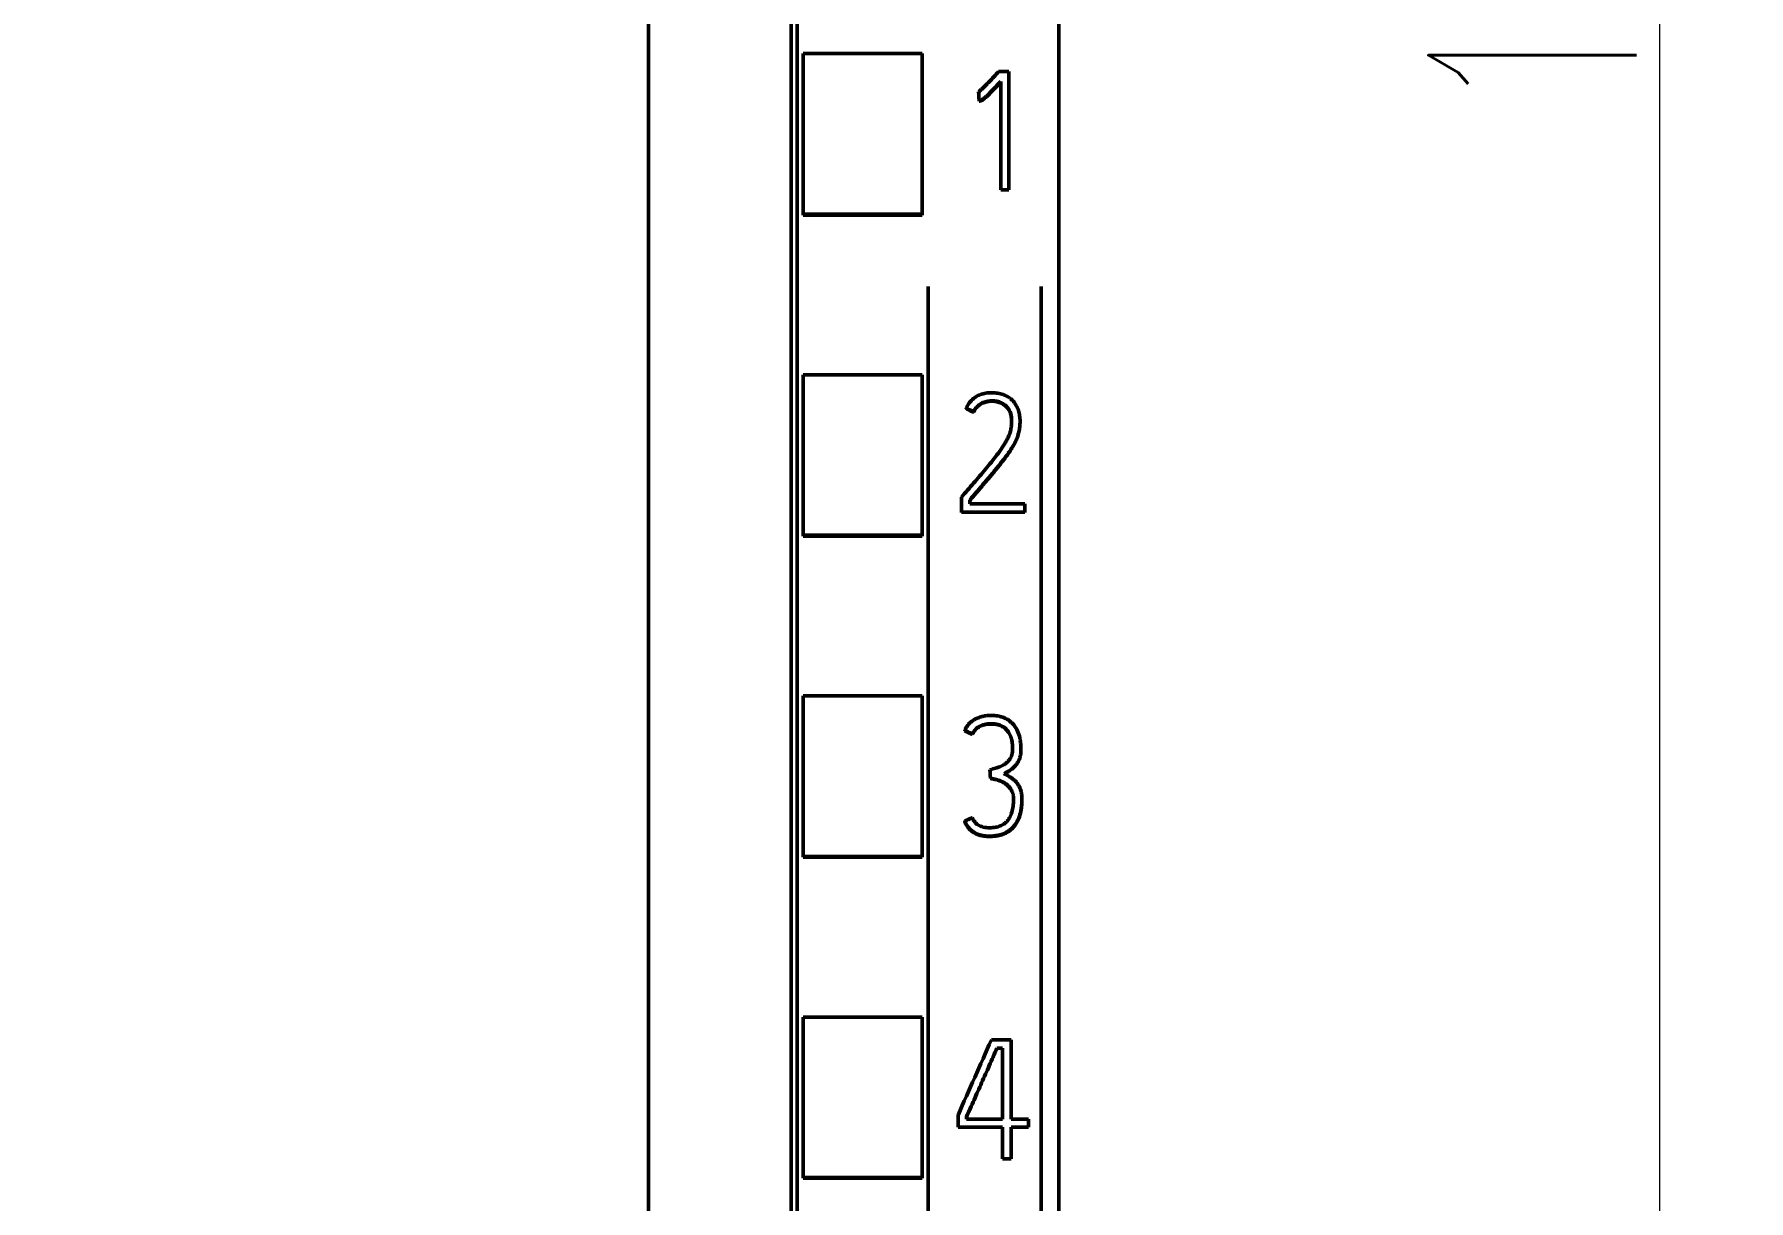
# Model space of a CAD drawing. Header units: millimetres. Extents: x 0 to 594, y 0 to 420.
# Drawn here: x 269.81 to 298.64, y 277.21 to 296.82 of the extents above; entities that cross this region are included whole.
import ezdxf

# ---------------------------------------------------------------- set-up
doc = ezdxf.new("R2010")
doc.units = ezdxf.units.MM
doc.layers.add('1', color=7, linetype='Continuous')
doc.layers.add('106', color=7, linetype='Continuous')
doc.styles.add('latin_extended', font='simplex.shx')
doc.dimstyles.get("Standard").update_dxf_attribs({"dimtxt": 0.18, "dimasz": 0.18, "dimexe": 0.18, "dimexo": 0.0625, "dimgap": 0.09, "dimtad": 0, "dimtih": 1, "dimtoh": 1, "dimdec": 4, "dimzin": 0, "dimdsep": 46, "dimtxsty": 'Standard', "dimcen": 0.09, "dimadec": 0, "dimazin": 0, "dimtfac": 1, "dimtdec": 4, "dimtofl": 0, "dimtmove": 0, "dimatfit": 3, "dimfxl": 1, "dimtolj": 1, "dimtzin": 0, "dimarcsym": 0})

# ---------------------------------------------------------------- blocks, each defined once
blk = doc.blocks.new('_U1')
at = {"layer": '106', "color": 7, "lineweight": 13}
for p, q in [((282.04094, 371.833752), (298.64088, 371.833752)), ((297.14088, 371.833752), (297.14088, 224.833752)), ((285.441676, 224.833752), (298.64088, 224.833752))]:
    blk.add_line(p, q, dxfattribs=at)
at = {"layer": '106', "color": 7, "lineweight": 25}
for points in [[(297.14088, 371.833752), (297.601664, 368.333753), (296.680096, 368.33375)], [(297.14088, 224.833752), (296.680096, 228.33375), (297.601664, 228.333753)]]:
    blk.add_solid(points, dxfattribs=at)
at = {"layer": '106', "color": 7, "linetype": 'Continuous', "lineweight": 18, "insert": (296.755327, 295.40941), "char_height": 3.5, "attachment_point": 7, "rotation": 90, "line_spacing_factor": 0.963855, "style": 'latin_extended'}
blk.add_mtext('\\W0.6447;147', dxfattribs=at)

msp = doc.modelspace()

# ---------------------------------------------------------------- linework, layer by layer
at = {"layer": '1', "color": 7, "linetype": 'Continuous', "lineweight": 50}
for p, q in [((287.041, 359.514), (287.041, 246.096)), ((282.641, 248.419), (282.641, 357.234)), ((282.741, 293.8), (282.741, 296.501)), ((282.741, 296.501), (284.741, 296.501)), ((284.741, 293.8), (284.741, 296.501)), ((286.202, 296.2), (286.027, 296.2)), ((286.202, 294.211), (286.202, 296.2)), ((285.691, 295.854), (285.691, 295.848)), ((286.063, 296.028), (286.063, 294.211)), ((285.7, 295.707), (285.7, 295.7)), ((286.063, 294.211), (286.202, 294.211)), ((282.741, 293.783), (282.741, 293.8)), ((282.741, 293.8), (284.741, 293.8)), ((282.741, 293.783), (284.741, 293.783)), ((284.741, 293.783), (284.741, 293.8)), ((284.841, 292.584), (284.841, 228.629)), ((286.741, 292.584), (286.741, 228.629)), ((282.741, 288.398), (282.741, 291.099)), ((282.741, 291.099), (284.741, 291.099)), ((284.741, 288.398), (284.741, 291.099)), ((285.481, 290.538), (285.481, 290.532)), ((285.606, 290.475), (285.606, 290.468)), ((286.388, 290.306), (286.388, 290.312)), ((285.406, 289.042), (285.406, 288.787)), ((285.545, 288.926), (285.545, 288.992)), ((286.471, 288.926), (285.545, 288.926)), ((286.471, 288.787), (286.471, 288.926)), ((285.406, 288.787), (285.406, 288.781)), ((285.406, 288.787), (286.471, 288.787)), ((286.471, 288.787), (286.471, 288.781)), ((282.741, 288.383), (282.741, 288.398)), ((282.741, 288.398), (284.741, 288.398)), ((282.741, 288.383), (284.741, 288.383)), ((284.741, 288.383), (284.741, 288.398)), ((282.741, 282.996), (282.741, 285.698)), ((282.741, 285.698), (284.741, 285.698)), ((284.741, 282.996), (284.741, 285.698)), ((285.457, 285.119), (285.457, 285.113)), ((285.585, 285.055), (285.585, 285.049)), ((286.403, 284.8), (286.403, 284.806)), ((285.882, 284.454), (285.882, 284.447)), ((285.89, 284.315), (285.89, 284.309)), ((286.42, 283.947), (286.42, 283.953)), ((285.457, 283.592), (285.457, 283.585)), ((282.741, 282.983), (282.741, 282.996)), ((282.741, 282.996), (284.741, 282.996)), ((282.741, 282.983), (284.741, 282.983)), ((284.741, 282.983), (284.741, 282.996)), ((282.741, 277.595), (282.741, 280.296)), ((282.741, 280.296), (284.741, 280.296)), ((284.741, 277.595), (284.741, 280.296)), ((285.907, 279.912), (286.237, 279.912)), ((286.095, 279.773), (285.998, 279.773)), ((286.095, 278.581), (286.095, 279.773)), ((286.237, 279.912), (286.237, 278.581)), ((285.346, 278.442), (285.346, 278.648)), ((285.485, 278.617), (285.485, 278.581)), ((285.485, 278.581), (286.095, 278.581)), ((286.237, 278.581), (286.531, 278.581)), ((286.531, 278.581), (286.531, 278.442)), ((286.095, 278.442), (285.346, 278.442)), ((286.095, 277.913), (286.095, 278.442)), ((286.237, 278.442), (286.237, 277.913)), ((286.531, 278.442), (286.237, 278.442)), ((286.237, 277.913), (286.095, 277.913)), ((282.741, 277.584), (282.741, 277.595)), ((282.741, 277.595), (284.741, 277.595)), ((282.741, 277.584), (284.741, 277.584)), ((284.741, 277.584), (284.741, 277.595))]:
    msp.add_line(p, q, dxfattribs=at)
msp.add_ellipse((295.568, 239.977), major_axis=(441.664, 998.306), ratio=0.022905, start_param=1.540918, end_param=1.542185, dxfattribs=at)
for points, knots in [([(282.541, 248.133), (282.541, 251.474), (282.541, 259.439), (282.541, 272.079), (282.541, 287.565), (282.541, 301.859), (282.541, 316.069), (282.541, 330.636), (282.541, 344.806), (282.541, 354.376), (282.541, 357.42)], [0, 0, 0, 0, 0.091483, 0.21812, 0.346206, 0.515858, 0.610111, 0.736264, 0.916066, 1, 1, 1, 1]), ([(280.141, 354.354), (280.141, 352.331), (280.141, 343.782), (280.141, 330.636), (280.141, 316.069), (280.141, 301.859), (280.141, 287.565), (280.141, 272.079), (280.141, 259.32), (280.141, 250.439), (280.141, 246.181), (280.141, 245.383)], [0, 0, 0, 0, 0.055935, 0.236292, 0.362833, 0.457376, 0.627551, 0.756032, 0.883059, 0.978086, 1, 1, 1, 1]), ([(286.027, 296.2), (286, 296.17), (285.974, 296.14), (285.919, 296.08), (285.892, 296.051), (285.85, 296.007), (285.837, 295.993), (285.809, 295.963), (285.795, 295.949), (285.766, 295.921), (285.752, 295.907), (285.722, 295.88), (285.707, 295.867), (285.691, 295.854)], [0, 0, 0, 0, 0.25, 0.25, 0.5, 0.5, 0.625, 0.625, 0.75, 0.75, 0.875, 0.875, 1, 1, 1, 1]), ([(285.7, 295.707), (285.705, 295.707), (285.71, 295.708), (285.72, 295.71), (285.725, 295.711), (285.735, 295.714), (285.74, 295.717), (285.748, 295.722), (285.753, 295.725), (285.765, 295.733), (285.774, 295.74), (285.789, 295.752), (285.797, 295.759), (285.82, 295.779), (285.835, 295.793), (285.865, 295.822), (285.879, 295.836), (285.923, 295.879), (285.951, 295.909), (286.007, 295.968), (286.035, 295.998), (286.063, 296.028)], [0, 0, 0, 0, 0.03125, 0.03125, 0.0625, 0.0625, 0.09375, 0.09375, 0.125, 0.125, 0.1875, 0.1875, 0.25, 0.25, 0.375, 0.375, 0.5, 0.5, 0.75, 0.75, 1, 1, 1, 1]), ([(286.063, 296.022), (286.035, 295.992), (286.007, 295.962), (285.951, 295.903), (285.923, 295.873), (285.879, 295.83), (285.865, 295.815), (285.835, 295.787), (285.82, 295.773), (285.797, 295.753), (285.789, 295.746), (285.773, 295.733), (285.765, 295.727), (285.753, 295.718), (285.748, 295.715), (285.739, 295.71), (285.735, 295.708), (285.725, 295.705), (285.72, 295.703), (285.71, 295.701), (285.705, 295.7), (285.7, 295.7)], [0, 0, 0, 0, 0.25, 0.25, 0.5, 0.5, 0.625, 0.625, 0.75, 0.75, 0.8125, 0.8125, 0.875, 0.875, 0.90625, 0.90625, 0.9375, 0.9375, 0.96875, 0.96875, 1, 1, 1, 1]), ([(285.606, 290.475), (285.617, 290.498), (285.631, 290.52), (285.655, 290.55), (285.663, 290.56), (285.682, 290.578), (285.692, 290.587), (285.723, 290.609), (285.746, 290.622), (285.795, 290.641), (285.819, 290.648), (285.857, 290.656), (285.87, 290.657), (285.896, 290.66), (285.909, 290.66), (285.948, 290.66), (285.974, 290.657), (286.012, 290.649), (286.024, 290.645), (286.049, 290.637), (286.061, 290.632), (286.096, 290.615), (286.118, 290.602), (286.149, 290.577), (286.158, 290.568), (286.176, 290.55), (286.184, 290.54), (286.195, 290.524), (286.199, 290.518), (286.205, 290.507), (286.215, 290.489), (286.222, 290.471), (286.23, 290.447), (286.233, 290.434), (286.239, 290.408), (286.241, 290.396), (286.244, 290.37), (286.245, 290.357), (286.246, 290.331), (286.247, 290.318), (286.246, 290.293), (286.246, 290.279), (286.244, 290.254), (286.243, 290.241), (286.238, 290.202), (286.233, 290.177), (286.223, 290.139), (286.219, 290.127), (286.211, 290.102), (286.206, 290.09), (286.192, 290.054), (286.181, 290.031), (286.157, 289.986), (286.144, 289.963), (286.118, 289.92), (286.104, 289.898), (286.061, 289.834), (286.031, 289.792), (285.938, 289.669), (285.874, 289.589), (285.774, 289.471), (285.741, 289.432), (285.675, 289.353), (285.641, 289.314), (285.574, 289.236), (285.54, 289.198), (285.473, 289.12), (285.439, 289.081), (285.406, 289.042)], [0, 0, 0, 0, 0.03125, 0.03125, 0.046875, 0.046875, 0.0625, 0.0625, 0.09375, 0.09375, 0.125, 0.125, 0.140625, 0.140625, 0.15625, 0.15625, 0.1875, 0.1875, 0.203125, 0.203125, 0.21875, 0.21875, 0.25, 0.25, 0.265625, 0.265625, 0.28125, 0.28125, 0.289063, 0.289063, 0.296875, 0.3125, 0.3125, 0.328125, 0.328125, 0.34375, 0.34375, 0.359375, 0.359375, 0.375, 0.375, 0.390625, 0.390625, 0.40625, 0.40625, 0.4375, 0.4375, 0.453125, 0.453125, 0.46875, 0.46875, 0.5, 0.5, 0.53125, 0.53125, 0.5625, 0.5625, 0.625, 0.625, 0.75, 0.75, 0.8125, 0.8125, 0.875, 0.875, 0.9375, 0.9375, 1, 1, 1, 1]), ([(285.545, 288.992), (285.583, 289.038), (285.622, 289.084), (285.7, 289.176), (285.74, 289.222), (285.818, 289.314), (285.857, 289.36), (285.934, 289.452), (285.973, 289.498), (286.049, 289.592), (286.086, 289.639), (286.141, 289.711), (286.159, 289.735), (286.194, 289.784), (286.211, 289.809), (286.245, 289.859), (286.261, 289.885), (286.291, 289.937), (286.305, 289.963), (286.324, 290.004), (286.33, 290.018), (286.341, 290.046), (286.346, 290.06), (286.361, 290.104), (286.368, 290.133), (286.379, 290.192), (286.383, 290.222), (286.387, 290.267), (286.387, 290.282), (286.388, 290.312), (286.388, 290.327), (286.386, 290.373), (286.382, 290.403), (286.374, 290.447), (286.371, 290.462), (286.364, 290.491), (286.359, 290.506), (286.349, 290.534), (286.343, 290.548), (286.329, 290.575), (286.322, 290.588), (286.31, 290.607), (286.306, 290.614), (286.297, 290.626), (286.292, 290.632), (286.277, 290.649), (286.267, 290.661), (286.246, 290.682), (286.235, 290.692), (286.217, 290.706), (286.21, 290.71), (286.198, 290.719), (286.191, 290.723), (286.158, 290.742), (286.131, 290.754), (286.088, 290.769), (286.073, 290.774), (286.044, 290.782), (286.029, 290.785), (285.999, 290.79), (285.984, 290.792), (285.954, 290.795), (285.939, 290.795), (285.909, 290.796), (285.894, 290.796), (285.863, 290.795), (285.848, 290.794), (285.803, 290.788), (285.773, 290.782), (285.73, 290.769), (285.716, 290.763), (285.695, 290.754), (285.688, 290.751), (285.674, 290.744), (285.668, 290.74), (285.635, 290.721), (285.611, 290.704), (285.577, 290.673), (285.566, 290.662), (285.545, 290.64), (285.536, 290.628), (285.509, 290.592), (285.493, 290.566), (285.481, 290.538)], [0, 0, 0, 0, 0.0625, 0.0625, 0.125, 0.125, 0.1875, 0.1875, 0.25, 0.25, 0.3125, 0.3125, 0.34375, 0.34375, 0.375, 0.375, 0.40625, 0.40625, 0.4375, 0.4375, 0.453125, 0.453125, 0.46875, 0.46875, 0.5, 0.5, 0.53125, 0.53125, 0.546875, 0.546875, 0.5625, 0.5625, 0.59375, 0.59375, 0.609375, 0.609375, 0.625, 0.625, 0.640625, 0.640625, 0.65625, 0.65625, 0.664063, 0.664063, 0.671875, 0.671875, 0.6875, 0.6875, 0.703125, 0.703125, 0.710938, 0.710938, 0.71875, 0.71875, 0.75, 0.75, 0.765625, 0.765625, 0.78125, 0.78125, 0.796875, 0.796875, 0.8125, 0.8125, 0.828125, 0.828125, 0.84375, 0.84375, 0.875, 0.875, 0.890625, 0.890625, 0.898438, 0.898438, 0.90625, 0.90625, 0.9375, 0.9375, 0.953125, 0.953125, 0.96875, 0.96875, 1, 1, 1, 1]), ([(286.247, 290.303), (286.247, 290.314), (286.246, 290.324), (286.245, 290.348), (286.244, 290.36), (286.241, 290.386), (286.239, 290.399), (286.234, 290.424), (286.231, 290.437), (286.223, 290.462), (286.218, 290.474), (286.21, 290.492), (286.207, 290.497), (286.201, 290.509), (286.197, 290.514), (286.179, 290.542), (286.161, 290.56), (286.136, 290.581), (286.131, 290.585), (286.12, 290.593), (286.104, 290.604), (286.075, 290.619), (286.051, 290.629), (286.027, 290.638), (286.014, 290.642), (285.976, 290.65), (285.95, 290.654), (285.898, 290.654), (285.859, 290.651), (285.821, 290.642), (285.796, 290.635), (285.783, 290.631), (285.759, 290.621), (285.748, 290.615), (285.725, 290.603), (285.714, 290.596), (285.682, 290.573), (285.663, 290.555), (285.639, 290.525), (285.631, 290.514), (285.618, 290.492), (285.611, 290.48), (285.606, 290.468)], [0, 0, 0, 0, 0.034384, 0.034384, 0.076368, 0.076368, 0.118351, 0.118351, 0.160334, 0.160334, 0.202317, 0.202317, 0.223309, 0.223309, 0.244301, 0.244301, 0.328267, 0.328267, 0.349259, 0.349259, 0.370251, 0.412234, 0.454217, 0.454217, 0.496201, 0.496201, 0.580167, 0.580167, 0.664134, 0.706117, 0.706117, 0.7481, 0.7481, 0.790084, 0.790084, 0.832067, 0.832067, 0.916033, 0.916033, 0.958017, 0.958017, 1, 1, 1, 1]), ([(286.388, 290.306), (286.388, 290.3), (286.388, 290.295), (286.387, 290.274), (286.386, 290.259), (286.383, 290.214), (286.379, 290.184), (286.367, 290.125), (286.36, 290.096), (286.346, 290.053), (286.34, 290.038), (286.329, 290.01), (286.323, 289.996), (286.304, 289.955), (286.29, 289.929), (286.26, 289.877), (286.244, 289.851), (286.211, 289.802), (286.193, 289.777), (286.158, 289.728), (286.14, 289.704), (286.086, 289.632), (286.048, 289.585), (285.972, 289.492), (285.934, 289.445), (285.857, 289.353), (285.817, 289.307), (285.739, 289.216), (285.7, 289.17), (285.622, 289.078), (285.583, 289.032), (285.545, 288.986)], [0, 0, 0, 0, 0.010377, 0.010377, 0.038652, 0.038652, 0.095202, 0.095202, 0.151752, 0.151752, 0.180027, 0.180027, 0.208302, 0.208302, 0.264851, 0.264851, 0.321401, 0.321401, 0.377951, 0.377951, 0.434501, 0.434501, 0.547601, 0.547601, 0.660701, 0.660701, 0.7738, 0.7738, 0.8869, 0.8869, 1, 1, 1, 1]), ([(285.457, 285.119), (285.465, 285.137), (285.485, 285.173), (285.509, 285.205), (285.53, 285.227), (285.537, 285.235), (285.552, 285.249), (285.559, 285.255), (285.583, 285.274), (285.599, 285.286), (285.625, 285.302), (285.634, 285.307), (285.652, 285.317), (285.661, 285.321), (285.689, 285.333), (285.707, 285.34), (285.737, 285.349), (285.746, 285.351), (285.766, 285.356), (285.776, 285.358), (285.806, 285.363), (285.846, 285.367), (285.886, 285.368), (285.926, 285.368), (285.946, 285.367), (285.987, 285.363), (286.007, 285.361), (286.046, 285.353), (286.066, 285.348), (286.104, 285.336), (286.123, 285.328), (286.151, 285.315), (286.16, 285.311), (286.177, 285.301), (286.186, 285.296), (286.211, 285.279), (286.226, 285.266), (286.249, 285.246), (286.256, 285.239), (286.27, 285.225), (286.277, 285.217), (286.309, 285.178), (286.33, 285.143), (286.363, 285.069), (286.375, 285.031), (286.388, 284.972), (286.392, 284.952), (286.397, 284.913), (286.399, 284.892), (286.402, 284.852), (286.403, 284.832), (286.403, 284.792), (286.403, 284.772), (286.4, 284.732), (286.398, 284.712), (286.389, 284.672), (286.384, 284.653), (286.369, 284.615), (286.36, 284.597), (286.345, 284.571), (286.34, 284.562), (286.328, 284.546), (286.322, 284.538), (286.302, 284.515), (286.288, 284.5), (286.265, 284.48), (286.258, 284.474), (286.242, 284.461), (286.233, 284.455), (286.208, 284.439), (286.191, 284.428), (286.156, 284.408), (286.138, 284.399), (286.12, 284.39)], [0, 0, 0, 0, 0.03125, 0.0625, 0.0625, 0.078125, 0.078125, 0.09375, 0.09375, 0.125, 0.125, 0.140625, 0.140625, 0.15625, 0.15625, 0.1875, 0.1875, 0.203125, 0.203125, 0.21875, 0.21875, 0.25, 0.28125, 0.28125, 0.3125, 0.3125, 0.34375, 0.34375, 0.375, 0.375, 0.40625, 0.40625, 0.421875, 0.421875, 0.4375, 0.4375, 0.46875, 0.46875, 0.484375, 0.484375, 0.5, 0.5, 0.5625, 0.5625, 0.625, 0.625, 0.65625, 0.65625, 0.6875, 0.6875, 0.71875, 0.71875, 0.75, 0.75, 0.78125, 0.78125, 0.8125, 0.8125, 0.84375, 0.84375, 0.859375, 0.859375, 0.875, 0.875, 0.90625, 0.90625, 0.921875, 0.921875, 0.9375, 0.9375, 0.96875, 0.96875, 1, 1, 1, 1]), ([(285.882, 284.454), (285.913, 284.463), (285.945, 284.473), (286.008, 284.492), (286.039, 284.502), (286.084, 284.523), (286.099, 284.53), (286.127, 284.547), (286.141, 284.556), (286.16, 284.572), (286.167, 284.577), (286.179, 284.588), (286.185, 284.594), (286.201, 284.613), (286.211, 284.626), (286.225, 284.646), (286.229, 284.654), (286.236, 284.668), (286.24, 284.676), (286.249, 284.699), (286.253, 284.715), (286.259, 284.747), (286.26, 284.764), (286.262, 284.797), (286.262, 284.814), (286.261, 284.863), (286.259, 284.896), (286.251, 284.944), (286.248, 284.961), (286.241, 284.985), (286.239, 284.993), (286.234, 285.009), (286.231, 285.016), (286.222, 285.039), (286.214, 285.054), (286.198, 285.083), (286.189, 285.097), (286.169, 285.124), (286.158, 285.136), (286.14, 285.153), (286.134, 285.159), (286.121, 285.169), (286.114, 285.174), (286.093, 285.188), (286.078, 285.195), (286.047, 285.208), (286.032, 285.213), (285.999, 285.221), (285.983, 285.224), (285.95, 285.228), (285.933, 285.229), (285.9, 285.23), (285.884, 285.23), (285.85, 285.227), (285.834, 285.226), (285.801, 285.22), (285.785, 285.217), (285.761, 285.21), (285.753, 285.207), (285.737, 285.201), (285.73, 285.198), (285.714, 285.191), (285.707, 285.187), (285.693, 285.179), (285.686, 285.174), (285.666, 285.159), (285.653, 285.149), (285.63, 285.125), (285.619, 285.112), (285.601, 285.085), (285.592, 285.07), (285.585, 285.055)], [0, 0, 0, 0, 0.0625, 0.0625, 0.125, 0.125, 0.15625, 0.15625, 0.1875, 0.1875, 0.203125, 0.203125, 0.21875, 0.21875, 0.25, 0.25, 0.265625, 0.265625, 0.28125, 0.28125, 0.3125, 0.3125, 0.34375, 0.34375, 0.375, 0.375, 0.4375, 0.4375, 0.46875, 0.46875, 0.484375, 0.484375, 0.5, 0.5, 0.53125, 0.53125, 0.5625, 0.5625, 0.59375, 0.59375, 0.609375, 0.609375, 0.625, 0.625, 0.65625, 0.65625, 0.6875, 0.6875, 0.71875, 0.71875, 0.75, 0.75, 0.78125, 0.78125, 0.8125, 0.8125, 0.84375, 0.84375, 0.859375, 0.859375, 0.875, 0.875, 0.890625, 0.890625, 0.90625, 0.90625, 0.9375, 0.9375, 0.96875, 0.96875, 1, 1, 1, 1]), ([(285.585, 285.049), (285.592, 285.064), (285.6, 285.078), (285.619, 285.105), (285.629, 285.118), (285.646, 285.136), (285.652, 285.141), (285.665, 285.152), (285.672, 285.157), (285.685, 285.167), (285.692, 285.172), (285.706, 285.18), (285.713, 285.184), (285.735, 285.195), (285.751, 285.201), (285.783, 285.21), (285.799, 285.214), (285.832, 285.219), (285.848, 285.221), (285.881, 285.223), (285.898, 285.224), (285.947, 285.223), (285.98, 285.219), (286.021, 285.209), (286.029, 285.207), (286.045, 285.202), (286.052, 285.199), (286.075, 285.19), (286.09, 285.183), (286.111, 285.169), (286.118, 285.165), (286.131, 285.154), (286.138, 285.149), (286.156, 285.132), (286.167, 285.12), (286.182, 285.1), (286.187, 285.093), (286.196, 285.079), (286.209, 285.058), (286.22, 285.036), (286.233, 285.006), (286.238, 284.99), (286.246, 284.96), (286.249, 284.946), (286.252, 284.932)], [0, 0, 0, 0, 0.055991, 0.055991, 0.111982, 0.111982, 0.139978, 0.139978, 0.167973, 0.167973, 0.195969, 0.195969, 0.223964, 0.223964, 0.279955, 0.279955, 0.335946, 0.335946, 0.391937, 0.391937, 0.447928, 0.447928, 0.55991, 0.55991, 0.587906, 0.587906, 0.615901, 0.615901, 0.671892, 0.671892, 0.699888, 0.699888, 0.727884, 0.727884, 0.783875, 0.783875, 0.81187, 0.81187, 0.839866, 0.895857, 0.895857, 0.951848, 0.951848, 1, 1, 1, 1]), ([(286.397, 284.707), (286.399, 284.719), (286.4, 284.732), (286.403, 284.763), (286.403, 284.781), (286.403, 284.8)], [0, 0, 0, 0, 0.4, 0.4, 1, 1, 1, 1]), ([(286.12, 284.39), (286.139, 284.38), (286.157, 284.37), (286.194, 284.349), (286.212, 284.338), (286.247, 284.315), (286.264, 284.303), (286.288, 284.283), (286.296, 284.276), (286.311, 284.261), (286.319, 284.253), (286.339, 284.229), (286.351, 284.212), (286.368, 284.185), (286.373, 284.176), (286.382, 284.156), (286.386, 284.147), (286.397, 284.117), (286.404, 284.097), (286.41, 284.066), (286.412, 284.056), (286.416, 284.035), (286.417, 284.024), (286.419, 283.993), (286.42, 283.972), (286.42, 283.93), (286.419, 283.909), (286.416, 283.867), (286.414, 283.846), (286.409, 283.804), (286.406, 283.784), (286.393, 283.722), (286.382, 283.682), (286.362, 283.634), (286.358, 283.624), (286.349, 283.605), (286.344, 283.596), (286.329, 283.568), (286.318, 283.55), (286.293, 283.516), (286.28, 283.5), (286.258, 283.477), (286.25, 283.469), (286.234, 283.455), (286.226, 283.448), (286.201, 283.429), (286.184, 283.417), (286.156, 283.402), (286.147, 283.397), (286.128, 283.388), (286.118, 283.383), (286.069, 283.364), (286.028, 283.353), (285.966, 283.344), (285.944, 283.342), (285.902, 283.339), (285.881, 283.339), (285.839, 283.34), (285.818, 283.341), (285.786, 283.344), (285.776, 283.346), (285.755, 283.349), (285.745, 283.352), (285.714, 283.359), (285.693, 283.365), (285.664, 283.377), (285.654, 283.381), (285.635, 283.391), (285.626, 283.395), (285.598, 283.412), (285.581, 283.424), (285.557, 283.444), (285.549, 283.451), (285.534, 283.466), (285.527, 283.475), (285.508, 283.499), (285.496, 283.517), (285.475, 283.554), (285.466, 283.572), (285.457, 283.592)], [0, 0, 0, 0, 0.03125, 0.03125, 0.0625, 0.0625, 0.09375, 0.09375, 0.109375, 0.109375, 0.125, 0.125, 0.15625, 0.15625, 0.171875, 0.171875, 0.1875, 0.1875, 0.21875, 0.21875, 0.234375, 0.234375, 0.25, 0.25, 0.28125, 0.28125, 0.3125, 0.3125, 0.34375, 0.34375, 0.375, 0.375, 0.4375, 0.4375, 0.453125, 0.453125, 0.46875, 0.46875, 0.5, 0.5, 0.53125, 0.53125, 0.546875, 0.546875, 0.5625, 0.5625, 0.59375, 0.59375, 0.609375, 0.609375, 0.625, 0.625, 0.6875, 0.6875, 0.71875, 0.71875, 0.75, 0.75, 0.78125, 0.78125, 0.796875, 0.796875, 0.8125, 0.8125, 0.84375, 0.84375, 0.859375, 0.859375, 0.875, 0.875, 0.90625, 0.90625, 0.921875, 0.921875, 0.9375, 0.9375, 0.96875, 0.96875, 1, 1, 1, 1]), ([(285.585, 283.65), (285.592, 283.634), (285.6, 283.619), (285.618, 283.589), (285.628, 283.576), (285.646, 283.556), (285.652, 283.55), (285.665, 283.539), (285.672, 283.534), (285.686, 283.524), (285.694, 283.519), (285.709, 283.511), (285.717, 283.508), (285.742, 283.498), (285.758, 283.494), (285.792, 283.487), (285.809, 283.484), (285.844, 283.481), (285.861, 283.481), (285.895, 283.481), (285.913, 283.481), (285.947, 283.484), (285.964, 283.487), (285.99, 283.491), (285.998, 283.493), (286.015, 283.498), (286.023, 283.5), (286.048, 283.508), (286.064, 283.514), (286.088, 283.526), (286.095, 283.53), (286.11, 283.539), (286.117, 283.544), (286.138, 283.559), (286.151, 283.57), (286.175, 283.595), (286.186, 283.609), (286.205, 283.638), (286.214, 283.653), (286.229, 283.684), (286.236, 283.7), (286.252, 283.749), (286.26, 283.783), (286.269, 283.834), (286.271, 283.851), (286.275, 283.886), (286.277, 283.903), (286.278, 283.937), (286.279, 283.955), (286.278, 283.981), (286.278, 283.989), (286.276, 284.006), (286.275, 284.015), (286.272, 284.041), (286.268, 284.058), (286.259, 284.082), (286.256, 284.09), (286.248, 284.106), (286.244, 284.113), (286.231, 284.136), (286.221, 284.15), (286.199, 284.176), (286.187, 284.189), (286.161, 284.211), (286.147, 284.222), (286.118, 284.24), (286.102, 284.249), (286.071, 284.264), (286.056, 284.271), (286.023, 284.282), (286.007, 284.287), (285.958, 284.302), (285.924, 284.309), (285.89, 284.315)], [0, 0, 0, 0, 0.03125, 0.03125, 0.0625, 0.0625, 0.078125, 0.078125, 0.09375, 0.09375, 0.109375, 0.109375, 0.125, 0.125, 0.15625, 0.15625, 0.1875, 0.1875, 0.21875, 0.21875, 0.25, 0.25, 0.28125, 0.28125, 0.296875, 0.296875, 0.3125, 0.3125, 0.34375, 0.34375, 0.359375, 0.359375, 0.375, 0.375, 0.40625, 0.40625, 0.4375, 0.4375, 0.46875, 0.46875, 0.5, 0.5, 0.5625, 0.5625, 0.59375, 0.59375, 0.625, 0.625, 0.65625, 0.65625, 0.671875, 0.671875, 0.6875, 0.6875, 0.71875, 0.71875, 0.734375, 0.734375, 0.75, 0.75, 0.78125, 0.78125, 0.8125, 0.8125, 0.84375, 0.84375, 0.875, 0.875, 0.90625, 0.90625, 0.9375, 0.9375, 1, 1, 1, 1]), ([(285.89, 284.309), (285.924, 284.303), (285.957, 284.295), (286.007, 284.281), (286.023, 284.276), (286.055, 284.265), (286.071, 284.258), (286.095, 284.246), (286.102, 284.242), (286.118, 284.234), (286.125, 284.229), (286.147, 284.215), (286.161, 284.205), (286.18, 284.188), (286.187, 284.182), (286.199, 284.17), (286.205, 284.163), (286.221, 284.143), (286.231, 284.129), (286.244, 284.107), (286.248, 284.099), (286.252, 284.091), (286.252, 284.091), (286.253, 284.09)], [0, 0, 0, 0, 0.234563, 0.234563, 0.351844, 0.351844, 0.469126, 0.469126, 0.527766, 0.527766, 0.586407, 0.586407, 0.703689, 0.703689, 0.762329, 0.762329, 0.82097, 0.82097, 0.938251, 0.938251, 0.996892, 0.996892, 1, 1, 1, 1]), ([(286.12, 284.384), (286.138, 284.393), (286.156, 284.402), (286.181, 284.417), (286.189, 284.421), (286.197, 284.426)], [0, 0, 0, 0, 0.680967, 0.680967, 1, 1, 1, 1]), ([(285.457, 283.585), (285.466, 283.566), (285.475, 283.547), (285.496, 283.511), (285.508, 283.493), (285.527, 283.468), (285.534, 283.46), (285.549, 283.445), (285.557, 283.438), (285.581, 283.418), (285.598, 283.406), (285.625, 283.39), (285.635, 283.385), (285.654, 283.375), (285.663, 283.371), (285.693, 283.36), (285.713, 283.353), (285.754, 283.343), (285.775, 283.34), (285.816, 283.335), (285.837, 283.334), (285.879, 283.333), (285.9, 283.333), (285.942, 283.336), (285.963, 283.338), (285.994, 283.342), (286.005, 283.344), (286.025, 283.348), (286.036, 283.35), (286.066, 283.358), (286.086, 283.365), (286.116, 283.376), (286.125, 283.38), (286.144, 283.389), (286.154, 283.394), (286.182, 283.41), (286.199, 283.421), (286.232, 283.446), (286.248, 283.46), (286.277, 283.49), (286.291, 283.507), (286.316, 283.541), (286.327, 283.558), (286.342, 283.586), (286.347, 283.595), (286.356, 283.614), (286.361, 283.624), (286.381, 283.673), (286.392, 283.713), (286.405, 283.774), (286.408, 283.795), (286.414, 283.837), (286.416, 283.858), (286.418, 283.882), (286.418, 283.885), (286.418, 283.888)], [0, 0, 0, 0, 0.045146, 0.045146, 0.090291, 0.090291, 0.112864, 0.112864, 0.135437, 0.135437, 0.180583, 0.180583, 0.203156, 0.203156, 0.225729, 0.225729, 0.270874, 0.270874, 0.31602, 0.31602, 0.361166, 0.361166, 0.406311, 0.406311, 0.451457, 0.451457, 0.47403, 0.47403, 0.496603, 0.496603, 0.541748, 0.541748, 0.564321, 0.564321, 0.586894, 0.586894, 0.63204, 0.63204, 0.677186, 0.677186, 0.722331, 0.722331, 0.767477, 0.767477, 0.79005, 0.79005, 0.812623, 0.812623, 0.902914, 0.902914, 0.94806, 0.94806, 0.993206, 0.993206, 1, 1, 1, 1]), ([(285.998, 279.773), (285.988, 279.749), (285.977, 279.725), (285.956, 279.677), (285.945, 279.653), (285.913, 279.58), (285.892, 279.532), (285.85, 279.435), (285.829, 279.387), (285.786, 279.291), (285.764, 279.243), (285.721, 279.146), (285.7, 279.098), (285.657, 279.002), (285.636, 278.954), (285.593, 278.858), (285.571, 278.809), (285.539, 278.737), (285.528, 278.713), (285.512, 278.677), (285.507, 278.665), (285.496, 278.641), (285.49, 278.629), (285.485, 278.617)], [0, 0, 0, 0, 0.0625, 0.0625, 0.125, 0.125, 0.25, 0.25, 0.375, 0.375, 0.5, 0.5, 0.625, 0.625, 0.75, 0.75, 0.875, 0.875, 0.9375, 0.9375, 0.96875, 0.96875, 1, 1, 1, 1]), ([(285.485, 278.611), (285.49, 278.623), (285.496, 278.635), (285.507, 278.659), (285.512, 278.671), (285.528, 278.707), (285.539, 278.731), (285.571, 278.803), (285.593, 278.851), (285.636, 278.948), (285.657, 278.996), (285.7, 279.092), (285.721, 279.14), (285.764, 279.236), (285.786, 279.285), (285.829, 279.381), (285.85, 279.429), (285.892, 279.526), (285.913, 279.574), (285.945, 279.646), (285.956, 279.67), (285.977, 279.719), (285.988, 279.743), (285.998, 279.767)], [0, 0, 0, 0, 0.03125, 0.03125, 0.0625, 0.0625, 0.125, 0.125, 0.25, 0.25, 0.375, 0.375, 0.5, 0.5, 0.625, 0.625, 0.75, 0.75, 0.875, 0.875, 0.9375, 0.9375, 1, 1, 1, 1])]:
    msp.add_open_spline(points, degree=3, knots=knots, dxfattribs=at)
for points, weights in [([(285.691, 295.854), (285.696, 295.78), (285.7, 295.707)], [0.499999983687, 0.500000016313, 0.499999983687]), ([(285.7, 295.7), (285.696, 295.774), (285.691, 295.848)], [0.499999980934, 0.500000019066, 0.499999980934]), ([(285.481, 290.538), (285.543, 290.506), (285.606, 290.475)], [0.500000117441, 0.499999882559, 0.500000117441]), ([(285.606, 290.468), (285.543, 290.5), (285.481, 290.532)], [0.500000120319, 0.499999879681, 0.500000120319]), ([(285.585, 285.055), (285.521, 285.087), (285.457, 285.119)], [0.500000011101, 0.499999988899, 0.500000011101]), ([(285.457, 285.113), (285.521, 285.081), (285.585, 285.049)], [0.500000016249, 0.499999983751, 0.500000016249]), ([(285.89, 284.315), (285.886, 284.384), (285.882, 284.454)], [0.500000029831, 0.499999970169, 0.500000029831]), ([(285.882, 284.447), (285.886, 284.378), (285.89, 284.309)], [0.500000009772, 0.499999990228, 0.500000009772]), ([(285.457, 283.592), (285.521, 283.621), (285.585, 283.65)], [0.499999744046, 0.500000255954, 0.499999744046])]:
    msp.add_rational_spline(points, weights, degree=2, dxfattribs=at)

# ---------------------------------------------------------------- dimensions: what is measured, and where the dimension line sits
at = {"layer": '106', "color": 7, "linetype": 'Continuous', "lineweight": 18}
dim = msp.add_linear_dim(base=(297.141, 224.834), p1=(282.041, 371.834), p2=(269.812, 224.834), angle=90, dimstyle='Standard', override={"dimtxt": 3.5, "dimasz": 3.5, "dimexe": 1.5, "dimexo": 0, "dimgap": 1.75, "dimtad": 1, "dimtih": 0, "dimtoh": 0, "dimdec": 1, "dimlfac": 1, "dimzin": 8, "dimdsep": 44, "dimlunit": 2, "dimtxsty": 'latin_extended', "dimsah": 1, "dimse1": 0, "dimse2": 0, "dimsd1": 0, "dimsd2": 0, "dimclrd": 7, "dimclre": 7, "dimclrt": 7, "dimtol": 0, "dimtm": -0.2, "dimtfac": 0.714286, "dimtdec": 2, "dimtofl": 1, "dimtmove": 0, "dimtzin": 8, "dimlwd": 13, "dimlwe": 13}, dxfattribs=at)
dim.commit()
dim.dimension.update_dxf_attribs({"geometry": '_U1', "text_midpoint": (297.141, 298.334), "dimtype": 160})

doc.saveas('drawing.dxf')
